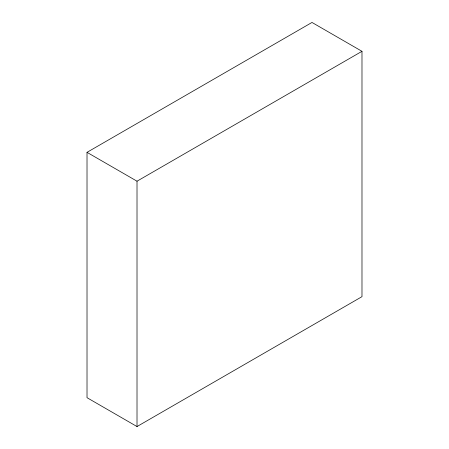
<?xml version="1.0" encoding="UTF-8"?>
<svg xmlns="http://www.w3.org/2000/svg" width="449" height="449" viewBox="0 0 449 449"><rect width="100%" height="100%" fill="white"/><g stroke="black" fill="none" stroke-linecap="round" stroke-linejoin="round"><path stroke-width="0.67" d="M87.016 152.34L311.988 22.45L361.984 51.315L361.984 296.66L137.012 426.55L87.016 397.685L87.016 152.34L137.012 181.2L361.984 51.315M137.012 181.2L137.012 426.55"/></g></svg>
